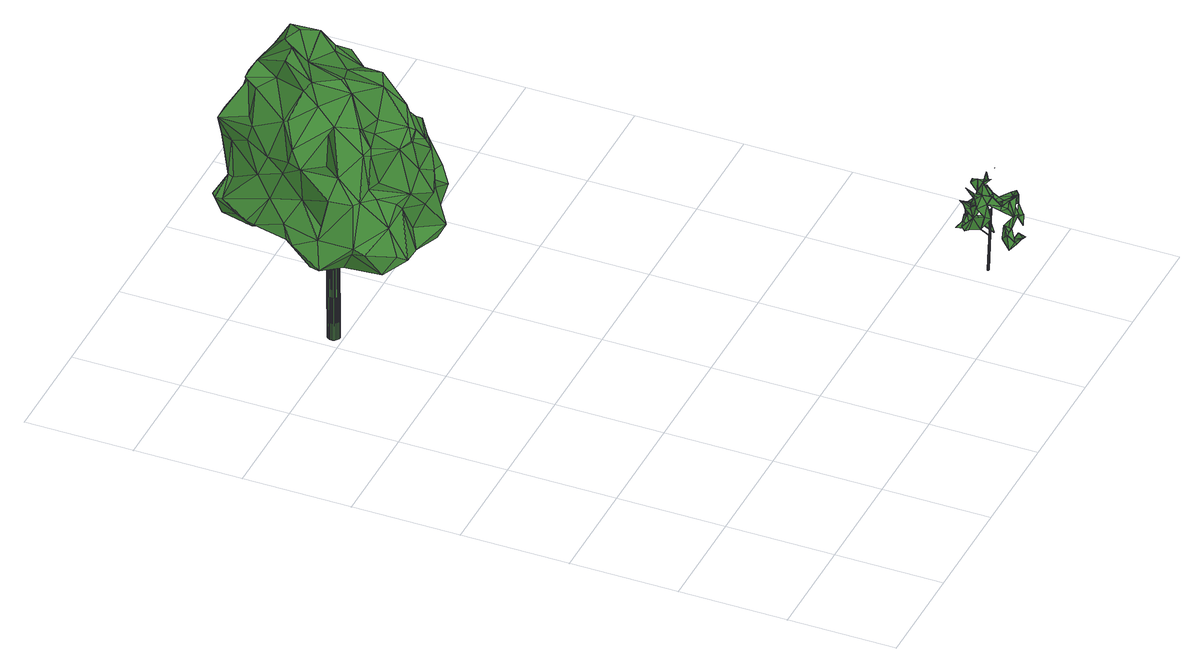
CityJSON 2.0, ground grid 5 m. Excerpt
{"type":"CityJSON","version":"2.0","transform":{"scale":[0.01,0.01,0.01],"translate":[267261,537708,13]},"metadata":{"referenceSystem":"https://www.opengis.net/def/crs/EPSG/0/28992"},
"CityObjects":{
"tree1":{"type":"SolitaryVegetationObject","attributes":{"gtid":231,"crown_width_m":9.75,"crown_median_z":22.26,"crown_r50_m":0.34,"crown_porosity":0.9,"trunk_H_m":8.81,"trunk_DBH_m":0.562,"trunk_radius_m":0.281,"trunk_base_height_m":13.45,"original_gtid":"231"},"geometry":[{"type":"Solid","lod":"3","boundaries":[[[[0,1,2]],[[3,4,5]],[[6,7,8]],[[9,10,11]],[[12,13,14]],[[15,16,14]],[[15,14,13]],[[17,18,19]],[[20,21,22]],[[8,23,24]],[[25,26,27]],[[28,27,26]],[[29,30,22]],[[31,26,25]],[[32,3,33]],[[34,35,36]],[[34,36,37]],[[20,22,17]],[[38,39,40]],[[41,42,43]],[[44,45,38]],[[44,38,40]],[[46,47,48]],[[49,2,50]],[[38,45,51]],[[52,35,53]],[[1,50,2]],[[54,55,56]],[[57,58,59]],[[30,18,22]],[[18,60,19]],[[30,60,18]],[[61,62,63]],[[61,63,64]],[[65,15,66]],[[67,68,69]],[[17,22,18]],[[70,71,72]],[[46,73,47]],[[8,7,74]],[[8,74,23]],[[75,52,76]],[[77,78,16]],[[79,80,52]],[[81,82,83]],[[64,84,85]],[[86,85,84]],[[12,87,88]],[[6,89,90]],[[79,91,80]],[[92,93,94]],[[95,7,96]],[[97,98,99]],[[100,101,95]],[[102,103,104]],[[105,44,106]],[[95,96,39]],[[53,77,107]],[[39,103,40]],[[40,103,44]],[[90,89,108]],[[109,110,111]],[[109,112,110]],[[88,67,13]],[[113,114,115]],[[113,116,114]],[[114,117,115]],[[67,69,13]],[[118,106,44]],[[49,50,119]],[[52,120,109]],[[52,53,120]],[[121,122,123]],[[124,94,85]],[[125,126,127]],[[83,128,81]],[[129,130,131]],[[90,104,6]],[[132,11,10]],[[99,27,97]],[[133,134,135]],[[83,82,136]],[[116,137,138]],[[81,85,86]],[[139,68,140]],[[139,69,68]],[[89,6,8]],[[96,7,6]],[[32,141,55]],[[88,13,12]],[[57,142,58]],[[113,115,143]],[[90,141,102]],[[144,46,145]],[[144,73,46]],[[102,104,90]],[[130,129,146]],[[146,34,130]],[[131,130,98]],[[98,130,34]],[[100,147,148]],[[122,149,123]],[[150,151,152]],[[150,153,151]],[[17,154,155]],[[21,156,157]],[[158,86,84]],[[138,159,160]],[[160,116,138]],[[161,162,163]],[[65,163,162]],[[164,112,120]],[[131,98,97]],[[95,51,100]],[[20,165,166]],[[167,166,165]],[[168,24,23]],[[168,23,169]],[[170,171,65]],[[89,24,168]],[[8,24,89]],[[172,156,173]],[[172,157,156]],[[174,175,176]],[[92,94,48]],[[177,175,174]],[[178,47,73]],[[17,133,20]],[[76,52,80]],[[132,179,100]],[[60,161,19]],[[180,91,181]],[[23,182,169]],[[11,132,183]],[[69,66,13]],[[184,60,185]],[[6,103,96]],[[104,103,6]],[[186,58,187]],[[128,188,81]],[[189,23,190]],[[80,191,76]],[[31,76,191]],[[39,96,103]],[[129,149,146]],[[49,192,140]],[[15,171,77]],[[176,126,193]],[[66,194,192]],[[195,196,181]],[[108,89,168]],[[132,100,51]],[[114,116,108]],[[108,197,114]],[[3,5,33]],[[198,103,102]],[[137,199,63]],[[29,200,30]],[[147,100,179]],[[146,201,53]],[[49,140,2]],[[202,56,141]],[[203,183,204]],[[194,66,69]],[[205,177,57]],[[178,73,206]],[[178,206,207]],[[142,57,193]],[[177,193,57]],[[174,193,177]],[[176,193,174]],[[208,209,210]],[[166,167,43]],[[211,166,43]],[[212,167,105]],[[41,167,212]],[[20,166,21]],[[41,43,167]],[[64,63,199]],[[194,140,192]],[[108,168,70]],[[22,21,213]],[[152,214,150]],[[50,1,119]],[[163,192,119]],[[142,187,58]],[[182,189,87]],[[182,87,123]],[[77,16,15]],[[38,51,39]],[[215,56,202]],[[75,35,52]],[[216,187,91]],[[133,165,20]],[[213,157,217]],[[119,192,49]],[[208,127,209]],[[176,209,127]],[[45,132,51]],[[21,166,156]],[[159,90,160]],[[32,198,141]],[[102,141,198]],[[43,218,219]],[[220,43,219]],[[108,116,160]],[[108,160,90]],[[0,134,1]],[[46,209,176]],[[175,46,176]],[[195,193,126]],[[195,126,125]],[[129,221,72]],[[3,32,55]],[[33,43,42]],[[42,118,198]],[[33,5,43]],[[222,56,63]],[[143,136,86]],[[143,86,113]],[[12,14,121]],[[77,171,107]],[[223,205,224]],[[225,36,75]],[[66,15,13]],[[200,59,186]],[[83,136,226]],[[11,183,203]],[[98,37,99]],[[78,14,16]],[[120,53,227]],[[120,227,164]],[[65,192,163]],[[48,47,92]],[[178,92,47]],[[228,116,113]],[[0,135,134]],[[82,86,136]],[[32,33,42]],[[212,42,41]],[[101,148,190]],[[54,222,62]],[[119,155,163]],[[222,54,56]],[[167,135,203]],[[203,135,11]],[[203,204,167]],[[204,105,167]],[[123,71,182]],[[169,182,71]],[[210,209,48]],[[46,48,209]],[[195,181,229]],[[195,229,193]],[[125,127,128]],[[220,219,230]],[[139,140,194]],[[139,194,69]],[[198,118,103]],[[42,106,118]],[[27,226,97]],[[27,83,226]],[[115,117,221]],[[97,143,221]],[[115,221,143]],[[157,213,21]],[[119,1,134]],[[228,137,116]],[[108,70,197]],[[129,131,221]],[[137,63,138]],[[63,215,138]],[[131,97,221]],[[231,72,221]],[[231,221,117]],[[231,117,72]],[[117,70,72]],[[142,193,229]],[[66,192,65]],[[173,156,220]],[[169,70,168]],[[162,152,151]],[[189,190,232]],[[169,71,70]],[[141,56,55]],[[114,70,117]],[[39,51,95]],[[42,198,32]],[[44,103,118]],[[206,230,219]],[[128,28,125]],[[128,83,28]],[[83,27,28]],[[82,81,86]],[[110,152,111]],[[184,111,152]],[[186,59,58]],[[205,57,59]],[[200,29,59]],[[77,233,78]],[[143,97,226]],[[143,226,136]],[[98,34,37]],[[170,150,164]],[[109,120,112]],[[107,234,227]],[[162,151,65]],[[153,65,151]],[[197,235,114]],[[70,114,235]],[[70,235,197]],[[164,227,234]],[[164,234,170]],[[107,171,234]],[[170,234,171]],[[233,53,201]],[[236,92,178]],[[29,237,59]],[[74,101,190]],[[205,238,224]],[[239,238,59]],[[179,10,9]],[[225,37,36]],[[123,87,12]],[[225,76,25]],[[225,25,27]],[[76,31,25]],[[167,165,135]],[[133,135,165]],[[138,215,159]],[[92,236,61]],[[92,61,93]],[[63,56,215]],[[196,191,180]],[[181,196,180]],[[178,4,236]],[[178,207,4]],[[232,190,148]],[[23,189,182]],[[95,74,7]],[[95,101,74]],[[210,188,208]],[[210,124,188]],[[61,64,93]],[[61,236,62]],[[62,222,63]],[[181,240,229]],[[191,80,180]],[[121,123,12]],[[78,122,14]],[[121,14,122]],[[146,149,201]],[[233,201,122]],[[216,184,185]],[[216,185,187]],[[211,220,166]],[[163,154,161]],[[67,148,147]],[[88,148,67]],[[232,148,88]],[[163,155,154]],[[19,154,17]],[[161,154,19]],[[224,172,173]],[[110,112,152]],[[22,213,29]],[[196,31,191]],[[107,227,53]],[[34,146,35]],[[205,145,177]],[[75,36,35]],[[159,202,90]],[[141,90,202]],[[159,215,202]],[[179,132,10]],[[156,166,220]],[[211,43,220]],[[173,220,230]],[[144,230,206]],[[241,224,173]],[[241,173,230]],[[59,237,239]],[[172,239,237]],[[144,206,73]],[[230,223,241]],[[241,223,224]],[[180,80,91]],[[230,144,223]],[[186,242,200]],[[30,200,242]],[[144,145,223]],[[46,175,145]],[[177,145,175]],[[223,145,205]],[[11,243,9]],[[0,243,135]],[[187,244,186]],[[185,244,187]],[[217,172,237]],[[213,237,29]],[[217,237,213]],[[244,60,242]],[[244,242,186]],[[30,242,60]],[[152,162,60]],[[60,184,152]],[[60,162,161]],[[43,5,218]],[[133,17,134]],[[122,201,149]],[[53,35,146]],[[217,157,172]],[[229,91,187]],[[142,229,187]],[[240,91,229]],[[181,91,240]],[[149,129,72]],[[42,212,106]],[[149,71,123]],[[149,72,71]],[[105,106,212]],[[37,225,99]],[[27,99,225]],[[135,243,11]],[[76,225,75]],[[2,243,0]],[[2,140,243]],[[9,243,68]],[[140,68,243]],[[100,148,101]],[[208,188,127]],[[65,245,15]],[[185,60,244]],[[224,239,172]],[[127,126,176]],[[44,183,45]],[[105,204,183]],[[105,183,44]],[[132,45,183]],[[210,94,124]],[[189,88,87]],[[26,31,246]],[[170,247,150]],[[65,247,170]],[[153,150,247]],[[153,247,65]],[[3,248,4]],[[55,248,3]],[[54,248,55]],[[67,147,68]],[[233,77,53]],[[26,246,28]],[[52,111,79]],[[109,111,52]],[[228,199,137]],[[64,199,228]],[[64,158,84]],[[205,59,238]],[[239,224,238]],[[206,219,207]],[[207,219,4]],[[5,4,219]],[[5,219,218]],[[155,119,134]],[[155,134,17]],[[164,150,214]],[[74,190,23]],[[164,214,112]],[[152,112,214]],[[68,147,179]],[[68,179,9]],[[158,113,86]],[[228,158,64]],[[113,158,228]],[[48,94,210]],[[189,232,88]],[[128,127,188]],[[54,62,248]],[[233,122,78]],[[171,15,245]],[[171,245,65]],[[62,236,248]],[[4,248,236]],[[124,85,188]],[[188,85,81]],[[64,94,93]],[[85,94,64]],[[216,249,184]],[[111,184,249]],[[111,249,79]],[[91,79,249]],[[91,249,216]],[[125,28,246]],[[196,195,246]],[[31,196,246]],[[125,246,195]],[[250,251,252]],[[250,252,253]],[[253,252,254]],[[253,254,255]],[[252,251,256]],[[252,256,254]],[[254,256,257]],[[254,257,255]],[[256,251,258]],[[256,258,257]],[[257,258,259]],[[257,259,255]],[[258,251,260]],[[258,260,259]],[[259,260,261]],[[259,261,255]],[[260,251,262]],[[260,262,261]],[[261,262,263]],[[261,263,255]],[[262,251,264]],[[262,264,263]],[[263,264,265]],[[263,265,255]],[[264,251,266]],[[264,266,265]],[[265,266,267]],[[265,267,255]],[[266,251,268]],[[266,268,267]],[[267,268,269]],[[267,269,255]],[[268,251,270]],[[268,270,269]],[[269,270,271]],[[269,271,255]],[[270,251,272]],[[270,272,271]],[[271,272,273]],[[271,273,255]],[[272,251,274]],[[272,274,273]],[[273,274,275]],[[273,275,255]],[[274,251,276]],[[274,276,275]],[[275,276,277]],[[275,277,255]],[[276,251,278]],[[276,278,277]],[[277,278,279]],[[277,279,255]],[[278,251,280]],[[278,280,279]],[[279,280,281]],[[279,281,255]],[[280,251,282]],[[280,282,281]],[[281,282,283]],[[281,283,255]],[[282,251,284]],[[282,284,283]],[[283,284,285]],[[283,285,255]],[[284,251,286]],[[284,286,285]],[[285,286,287]],[[285,287,255]],[[286,251,288]],[[286,288,287]],[[287,288,289]],[[287,289,255]],[[288,251,290]],[[288,290,289]],[[289,290,291]],[[289,291,255]],[[290,251,292]],[[290,292,291]],[[291,292,293]],[[291,293,255]],[[292,251,294]],[[292,294,293]],[[293,294,295]],[[293,295,255]],[[294,251,296]],[[294,296,295]],[[295,296,297]],[[295,297,255]],[[296,251,298]],[[296,298,297]],[[297,298,299]],[[297,299,255]],[[298,251,250]],[[298,250,299]],[[299,250,253]],[[299,253,255]]]]}]},
"tree2":{"type":"SolitaryVegetationObject","attributes":{"gtid":572,"crown_width_m":2.71,"crown_median_z":16.71,"crown_r50_m":0.188,"crown_porosity":0.944,"trunk_H_m":3.07,"trunk_DBH_m":0.0656,"trunk_radius_m":0.0328,"trunk_base_height_m":13.64,"original_gtid":"574"},"geometry":[{"type":"MultiSurface","lod":"3","boundaries":[[[300,301,302]],[[303,304,305]],[[306,307,308]],[[309,310,311]],[[312,313,314]],[[310,315,316]],[[317,318,319]],[[317,319,320]],[[321,322,323]],[[315,324,316]],[[323,325,326]],[[316,327,310]],[[315,328,329]],[[330,331,332]],[[308,333,334]],[[335,336,337]],[[302,338,300]],[[300,339,301]],[[340,341,342]],[[343,344,345]],[[346,347,348]],[[347,310,348]],[[349,345,344]],[[350,343,351]],[[352,353,354]],[[355,356,357]],[[328,336,346]],[[358,359,360]],[[326,321,361]],[[323,361,321]],[[337,362,335]],[[363,364,365]],[[366,367,368]],[[369,370,371]],[[327,316,324]],[[364,363,308]],[[372,373,374]],[[375,376,377]],[[331,330,378]],[[331,307,379]],[[322,321,326]],[[380,347,346]],[[326,361,323]],[[381,382,337]],[[383,384,385]],[[386,384,383]],[[385,384,386]],[[387,388,389]],[[325,323,390]],[[391,392,393]],[[389,394,387]],[[377,313,395]],[[385,391,383]],[[396,397,398]],[[399,400,401]],[[399,401,307]],[[337,336,381]],[[402,403,304]],[[404,403,402]],[[346,405,380]],[[406,392,391]],[[406,391,407]],[[341,408,409]],[[410,408,341]],[[411,412,413]],[[411,413,414]],[[415,416,417]],[[388,300,389]],[[418,309,405]],[[419,381,420]],[[420,381,336]],[[381,359,382]],[[421,382,359]],[[382,422,423]],[[424,309,418]],[[311,310,347]],[[302,301,425]],[[311,347,380]],[[426,312,314]],[[427,406,428]],[[429,430,431]],[[432,318,433]],[[356,318,432]],[[434,435,436]],[[373,437,438]],[[439,440,422]],[[311,380,405]],[[403,441,428]],[[340,442,415]],[[378,307,331]],[[443,444,445]],[[356,446,318]],[[447,448,449]],[[447,436,448]],[[311,405,309]],[[367,450,451]],[[422,390,439]],[[354,447,452]],[[308,452,447]],[[425,394,338]],[[425,338,332]],[[453,454,404]],[[455,456,349]],[[440,439,441]],[[391,386,407]],[[385,386,391]],[[390,457,325]],[[398,458,396]],[[458,398,397]],[[459,460,461]],[[461,460,422]],[[462,463,464]],[[383,407,386]],[[465,466,467]],[[468,469,470]],[[464,463,404]],[[451,356,355]],[[444,305,434]],[[446,452,319]],[[375,377,395]],[[471,429,431]],[[356,472,446]],[[376,426,314]],[[335,362,419]],[[473,393,392]],[[474,375,395]],[[429,475,430]],[[378,365,364]],[[476,430,477]],[[475,477,430]],[[307,378,364]],[[420,418,405]],[[416,340,478]],[[363,479,320]],[[330,363,365]],[[474,363,330]],[[343,350,344]],[[355,480,481]],[[389,338,394]],[[474,395,363]],[[479,363,395]],[[390,421,457]],[[349,482,455]],[[436,447,483]],[[484,446,435]],[[322,326,427]],[[485,399,306]],[[340,415,417]],[[432,433,459]],[[342,409,486]],[[342,486,377]],[[487,488,489]],[[387,339,300]],[[490,322,439]],[[358,452,446]],[[388,387,300]],[[352,452,360]],[[335,346,336]],[[425,339,394]],[[491,356,492]],[[492,493,491]],[[467,466,494]],[[371,495,368]],[[368,495,480]],[[441,439,322]],[[422,440,496]],[[481,369,371]],[[497,498,499]],[[497,500,498]],[[431,501,471]],[[334,502,500]],[[449,308,447]],[[434,450,444]],[[503,421,359]],[[504,429,505]],[[394,339,387]],[[500,502,498]],[[308,449,306]],[[325,457,326]],[[492,484,435]],[[453,404,463]],[[506,359,358]],[[503,359,506]],[[334,507,308]],[[476,477,502]],[[306,449,434]],[[475,429,504]],[[499,508,497]],[[308,363,319]],[[350,414,509]],[[322,427,428]],[[479,510,511]],[[479,511,320]],[[496,512,432]],[[508,488,487]],[[454,445,450]],[[376,353,426]],[[447,513,469]],[[514,426,515]],[[514,515,360]],[[450,445,444]],[[344,350,509]],[[419,420,335]],[[506,432,512]],[[443,516,303]],[[516,443,517]],[[489,518,412]],[[489,412,411]],[[461,422,496]],[[519,368,480]],[[479,515,510]],[[481,451,355]],[[464,520,462]],[[327,324,348]],[[435,448,436]],[[323,457,503]],[[508,498,475]],[[308,307,333]],[[416,478,417]],[[381,360,359]],[[516,517,402]],[[411,414,351]],[[447,469,468]],[[481,480,369]],[[369,495,370]],[[303,516,402]],[[319,318,446]],[[351,414,350]],[[458,397,396]],[[378,330,365]],[[506,512,490]],[[465,521,466]],[[521,494,466]],[[320,511,317]],[[433,522,523]],[[310,424,315]],[[309,424,310]],[[433,523,459]],[[460,459,523]],[[300,338,389]],[[312,426,514]],[[509,414,482]],[[351,438,411]],[[461,496,432]],[[481,368,451]],[[467,366,357]],[[494,366,467]],[[441,496,440]],[[524,453,520]],[[487,525,526]],[[393,427,391]],[[427,393,406]],[[320,319,363]],[[352,354,452]],[[369,480,495]],[[326,457,322]],[[322,457,323]],[[418,420,408]],[[519,480,355]],[[459,461,432]],[[501,444,443]],[[501,505,444]],[[508,475,504]],[[463,462,520]],[[306,399,307]],[[379,527,334]],[[425,301,339]],[[370,495,371]],[[395,353,479]],[[489,525,487]],[[342,377,376]],[[411,525,489]],[[408,410,424]],[[327,348,310]],[[465,528,521]],[[505,429,303]],[[303,429,471]],[[415,341,416]],[[341,340,416]],[[328,315,424]],[[328,424,410]],[[485,529,505]],[[501,485,505]],[[501,431,485]],[[307,401,379]],[[502,477,498]],[[438,351,374]],[[438,374,373]],[[328,346,348]],[[443,303,501]],[[303,473,392]],[[393,473,303]],[[393,303,402]],[[402,304,393]],[[304,303,406]],[[406,393,304]],[[392,406,303]],[[471,501,303]],[[505,529,530]],[[377,314,313]],[[486,314,377]],[[346,420,405]],[[335,420,346]],[[499,487,526]],[[507,332,331]],[[313,312,515]],[[319,452,308]],[[507,331,531]],[[322,407,427]],[[371,368,481]],[[484,358,446]],[[379,334,531]],[[379,531,331]],[[422,460,423]],[[460,523,362]],[[435,434,492]],[[306,529,485]],[[530,529,306]],[[419,362,523]],[[351,343,374]],[[467,357,465]],[[315,329,324]],[[312,514,532]],[[456,533,349]],[[465,357,528]],[[356,528,357]],[[348,329,328]],[[366,368,519]],[[355,357,366]],[[355,366,519]],[[332,468,330]],[[352,360,479]],[[417,478,340]],[[404,524,464]],[[534,340,342]],[[504,436,508]],[[451,472,356]],[[446,472,449]],[[434,449,472]],[[334,497,483]],[[334,500,497]],[[486,409,408]],[[420,486,408]],[[383,427,407]],[[383,391,427]],[[434,472,450]],[[451,450,472]],[[360,515,479]],[[485,400,399]],[[530,306,434]],[[436,504,530]],[[436,530,434]],[[504,505,530]],[[415,410,341]],[[332,507,535]],[[528,356,491]],[[521,528,491]],[[366,521,491]],[[534,336,442]],[[534,442,340]],[[328,442,336]],[[345,533,343]],[[349,533,345]],[[455,413,437]],[[521,536,494]],[[437,413,526]],[[463,520,453]],[[527,401,400]],[[527,379,401]],[[483,508,436]],[[476,502,527]],[[334,527,502]],[[537,538,539]],[[400,476,527]],[[400,485,476]],[[483,497,508]],[[438,437,526]],[[332,338,302]],[[517,524,404]],[[439,503,506]],[[457,421,503]],[[490,428,322]],[[403,428,304]],[[491,367,366]],[[322,428,407]],[[305,505,303]],[[505,305,444]],[[492,434,305]],[[492,305,304]],[[354,375,513]],[[507,334,535]],[[334,483,535]],[[483,447,535]],[[468,535,447]],[[449,448,446]],[[332,302,468]],[[446,448,435]],[[407,428,406]],[[341,409,342]],[[438,525,411]],[[317,433,318]],[[317,511,433]],[[432,492,356]],[[484,492,506]],[[506,492,432]],[[506,358,484]],[[492,304,490]],[[415,442,410]],[[328,410,442]],[[453,524,445]],[[426,313,515]],[[532,510,515]],[[532,515,312]],[[420,336,534]],[[486,420,534]],[[390,323,503]],[[390,503,439]],[[403,493,492]],[[403,404,493]],[[354,513,447]],[[344,482,349]],[[509,482,344]],[[355,519,540]],[[511,522,433]],[[360,452,358]],[[532,522,510]],[[510,522,511]],[[404,454,367]],[[425,332,535]],[[532,523,522]],[[517,404,402]],[[490,512,492]],[[424,418,408]],[[352,479,353]],[[304,428,490]],[[419,514,381]],[[526,525,438]],[[496,441,512]],[[490,439,506]],[[403,512,441]],[[403,492,512]],[[491,493,404]],[[518,488,499]],[[508,499,488]],[[489,488,518]],[[534,342,376]],[[313,353,395]],[[376,375,353]],[[313,426,353]],[[322,428,441]],[[362,337,423]],[[382,423,337]],[[362,423,460]],[[477,475,498]],[[499,498,487]],[[487,498,508]],[[373,456,437]],[[455,437,456]],[[330,468,470]],[[523,532,514]],[[523,514,419]],[[360,381,514]],[[376,314,534]],[[534,314,486]],[[354,353,375]],[[404,367,491]],[[474,513,375]],[[454,453,445]],[[421,390,382]],[[382,390,422]],[[451,368,367]],[[517,443,445]],[[517,445,524]],[[499,526,413]],[[499,413,518]],[[412,518,413]],[[482,414,413]],[[455,482,413]],[[366,536,521]],[[366,494,536]],[[431,430,485]],[[485,430,476]],[[308,507,364]],[[302,425,535]],[[302,535,468]],[[307,364,531]],[[364,507,531]],[[333,531,334]],[[307,531,333]],[[533,456,372]],[[464,524,520]],[[330,513,474]],[[330,469,513]],[[470,469,330]],[[372,456,373]],[[348,324,329]],[[533,374,343]],[[372,374,533]],[[367,454,450]],[[541,542,543]],[[541,543,544]],[[544,543,545]],[[544,545,546]],[[543,542,547]],[[543,547,545]],[[545,547,548]],[[545,548,546]],[[547,542,549]],[[547,549,548]],[[548,549,550]],[[548,550,546]],[[549,542,551]],[[549,551,550]],[[550,551,552]],[[550,552,546]],[[551,542,553]],[[551,553,552]],[[553,542,554]],[[553,554,552]],[[552,554,555]],[[552,555,546]],[[554,542,556]],[[554,556,555]],[[555,556,557]],[[555,557,546]],[[556,542,558]],[[556,558,557]],[[557,558,559]],[[557,559,546]],[[558,542,560]],[[558,560,559]],[[559,560,561]],[[559,561,546]],[[560,542,562]],[[560,562,561]],[[561,562,563]],[[561,563,546]],[[562,542,564]],[[562,564,563]],[[563,564,565]],[[563,565,546]],[[564,542,566]],[[564,566,565]],[[565,566,567]],[[565,567,546]],[[566,542,568]],[[566,568,567]],[[567,568,569]],[[567,569,546]],[[568,542,570]],[[568,570,569]],[[569,570,571]],[[569,571,546]],[[570,542,572]],[[570,572,571]],[[572,542,573]],[[572,573,571]],[[571,573,574]],[[571,574,546]],[[573,542,575]],[[573,575,574]],[[574,575,576]],[[574,576,546]],[[575,542,577]],[[575,577,576]],[[576,577,578]],[[576,578,546]],[[577,542,579]],[[577,579,578]],[[578,579,580]],[[578,580,546]],[[579,542,581]],[[579,581,580]],[[581,542,582]],[[581,582,580]],[[580,582,583]],[[580,583,546]],[[582,542,584]],[[582,584,583]],[[583,584,585]],[[583,585,546]],[[584,542,586]],[[584,586,585]],[[585,586,587]],[[585,587,546]],[[586,542,541]],[[586,541,587]],[[587,541,544]],[[587,544,546]]]}]}
},
"vertices":[
[810,2965,1098],[825,2996,1053],[793,2980,1089],[702,2314,1220],[770,2209,1046],[720,2352,1167],[390,2567,1498],[438,2709,1535],[375,2596,1455],[612,2939,1188],[589,2782,1264],[710,2787,1226],[362,2921,1109],[435,2998,1071],[314,2916,965],[368,2939,919],[249,2960,897],[951,2847,848],[945,2832,651],[903,2832,669],[1038,2718,995],[1034,2687,986],[991,2788,834],[301,2657,1328],[302,2638,1335],[355,2355,741],[342,2322,695],[235,2352,696],[340,2291,689],[992,2657,652],[955,2801,631],[453,2425,658],[703,2377,1393],[688,2439,1243],[173,2581,832],[284,2690,810],[274,2516,791],[209,2467,752],[738,2814,1494],[599,2782,1520],[714,2763,1496],[894,2544,1236],[825,2517,1296],[881,2481,1160],[762,2687,1480],[739,2816,1491],[873,2150,758],[817,2238,812],[700,2134,864],[768,3011,1016],[816,3004,1047],[627,2841,1458],[430,2688,679],[292,2798,743],[607,2184,1214],[687,2260,1270],[601,2214,1225],[942,2352,556],[928,2500,514],[946,2529,562],[777,2801,573],[607,2167,1013],[586,2188,1165],[535,2226,1147],[425,2127,1020],[560,2907,805],[521,2953,977],[438,2987,1213],[595,2951,1179],[530,2986,1091],[209,2541,1169],[243,2636,1100],[261,2555,974],[927,2200,809],[462,2758,1419],[351,2644,801],[389,2529,715],[310,2943,762],[227,2941,894],[552,2615,557],[530,2569,562],[326,2099,746],[279,2128,785],[238,2177,708],[375,2170,985],[401,2157,950],[303,2175,908],[311,2826,1173],[361,2984,1209],[381,2533,1388],[466,2416,1432],[613,2576,611],[700,2139,953],[519,2062,983],[507,2096,920],[487,2857,1465],[487,2698,1573],[69,2392,780],[107,2451,757],[192,2430,716],[503,2901,1390],[419,2885,1413],[500,2466,1473],[564,2659,1459],[483,2473,1477],[870,2717,1311],[795,2634,1398],[363,2904,725],[356,2448,1322],[433,2690,682],[595,2800,668],[603,2666,585],[515,2871,613],[229,2277,1062],[233,2378,1158],[197,2292,1062],[324,2301,1236],[172,2396,1073],[760,2618,1395],[783,2947,958],[392,2843,721],[305,2890,965],[229,2908,899],[253,2754,1054],[491,2148,791],[514,2237,614],[671,2274,693],[570,2177,660],[382,2147,693],[185,2605,883],[137,2573,844],[105,2535,846],[633,2808,1386],[913,2774,1049],[829,2864,998],[854,2776,1075],[153,2220,852],[364,2284,1212],[387,2294,1235],[656,2905,1067],[744,2988,1044],[646,2347,1366],[830,2428,561],[133,2264,886],[921,2231,790],[907,2271,663],[212,2754,815],[507,2939,1271],[455,2887,1374],[263,2704,936],[519,2922,598],[635,2840,638],[620,2839,617],[562,2862,662],[813,2806,770],[798,2865,917],[954,2581,965],[1067,2559,854],[320,2239,1030],[429,2353,1285],[416,2357,1298],[776,2865,666],[701,2839,655],[695,2857,865],[485,2907,591],[946,2721,1065],[963,2634,1031],[902,2657,1212],[211,2578,1262],[217,2600,1187],[394,2902,718],[352,2937,755],[1030,2528,794],[867,2505,931],[825,2223,610],[820,2210,615],[784,2209,617],[889,2269,619],[855,2239,1004],[529,2921,1267],[537,2541,580],[546,2512,604],[266,2714,1148],[738,2726,1311],[681,2690,603],[755,2684,615],[923,2605,591],[817,2544,579],[421,2101,735],[307,2803,1254],[417,2834,1371],[494,2472,638],[638,2918,922],[746,2323,602],[585,2906,964],[570,2392,676],[521,2474,627],[401,2495,1249],[660,2521,1395],[430,2276,1028],[965,2656,624],[230,2798,813],[573,2343,1245],[821,2753,1263],[831,2750,1278],[934,2339,628],[882,2298,980],[907,2283,1042],[551,2061,724],[686,2123,726],[574,2029,785],[868,2504,1015],[898,2605,1313],[981,2634,843],[520,2919,596],[531,2341,1199],[683,2659,611],[1038,2561,816],[777,2400,1067],[902,2313,1048],[870,2502,1012],[128,2426,889],[576,2191,1171],[872,2300,754],[955,2447,784],[298,2506,774],[153,2280,842],[391,2872,717],[312,2272,1077],[730,2449,657],[878,2329,967],[198,2420,882],[401,2859,1227],[263,2855,810],[392,2900,716],[358,2486,1104],[746,2173,1028],[988,2616,674],[888,2436,702],[920,2566,672],[619,2538,648],[827,2391,920],[901,2692,623],[737,2919,1113],[832,2713,630],[360,2865,806],[523,2352,674],[526,2876,672],[636,2272,1123],[605,2663,584],[603,2545,45],[575,2545,45],[602,2552,45],[605,2552,926],[604,2559,926],[577,2551,926],[599,2559,45],[601,2566,926],[595,2565,45],[596,2571,926],[589,2569,45],[591,2576,926],[582,2572,45],[584,2579,926],[575,2573,45],[577,2579,926],[568,2572,45],[569,2578,926],[561,2569,45],[562,2576,926],[555,2565,45],[557,2571,926],[551,2559,45],[552,2565,926],[548,2552,45],[549,2558,926],[547,2545,45],[549,2551,926],[548,2538,45],[550,2544,926],[551,2531,45],[553,2537,927],[555,2525,45],[557,2531,927],[561,2521,45],[563,2527,927],[568,2518,45],[570,2524,927],[575,2517,45],[577,2523,927],[582,2518,45],[584,2524,927],[589,2521,45],[591,2527,927],[595,2525,45],[597,2532,926],[599,2531,45],[601,2538,926],[602,2538,45],[604,2544,926],
[2186,107,293],[2160,99,319],[2161,99,319],[2011,171,457],[2023,199,422],[2012,171,457],[2085,129,441],[2156,91,434],[2148,142,386],[2163,312,258],[2121,333,245],[2160,340,255],[2190,256,328],[2191,255,328],[2187,226,314],[2093,313,233],[2084,346,235],[2136,228,365],[2107,217,379],[2145,200,373],[2180,220,389],[1973,259,319],[2012,237,366],[1994,281,321],[2083,346,236],[2033,265,308],[1998,250,310],[2084,347,236],[2120,304,251],[2093,313,234],[2207,146,396],[2196,116,422],[2179,99,370],[2123,99,403],[2123,97,403],[2119,317,326],[2138,275,285],[2118,317,325],[2206,90,296],[2186,105,293],[2102,226,272],[2143,218,279],[2146,217,294],[2104,49,249],[2116,41,255],[2115,40,255],[2150,333,264],[2160,341,256],[2121,333,246],[2079,37,275],[2110,72,269],[2084,81,251],[2145,200,371],[2198,195,342],[2151,172,353],[2137,209,491],[2080,248,456],[2112,260,496],[2107,217,378],[2112,277,367],[2136,228,363],[1974,259,318],[2121,333,347],[2177,191,378],[2187,131,395],[2206,146,396],[2112,260,497],[2080,247,456],[2101,230,496],[2089,201,527],[2098,213,556],[2098,214,555],[2045,59,268],[2021,75,239],[2084,80,252],[2199,195,341],[2187,225,315],[2187,225,313],[2196,118,422],[2156,89,434],[2160,340,256],[2125,286,340],[2099,306,368],[1996,161,311],[1996,160,312],[1995,161,312],[1997,161,312],[2203,90,241],[2242,116,258],[2243,116,259],[2055,285,339],[1987,190,337],[2001,148,396],[1999,178,397],[2206,88,296],[2199,195,342],[2202,219,504],[2203,220,504],[2202,220,504],[2114,85,453],[2109,81,462],[2114,84,453],[1982,208,444],[2020,227,431],[2025,234,456],[2163,312,259],[2001,178,397],[1989,190,337],[2134,247,264],[2143,218,280],[2133,246,264],[2046,117,271],[2034,88,304],[2045,60,269],[2084,81,253],[2102,226,270],[2080,170,265],[2080,170,264],[2139,275,284],[2126,287,340],[2140,275,285],[2055,284,338],[2074,305,376],[2099,334,370],[2120,304,249],[2161,98,319],[2189,255,328],[1988,191,337],[2012,237,367],[2017,112,438],[2030,84,447],[2029,84,447],[2070,275,388],[2112,277,369],[2086,170,412],[2086,171,411],[2098,157,402],[2020,75,240],[2044,117,271],[2035,284,389],[2043,301,416],[2031,255,400],[2133,247,265],[2032,157,488],[2033,158,488],[2036,205,481],[2107,216,379],[2148,142,384],[2098,159,402],[2099,158,402],[2037,205,480],[2101,230,495],[2144,200,372],[2009,233,500],[2036,206,480],[2040,47,268],[2040,47,267],[2033,265,310],[2202,221,504],[2099,306,370],[2099,335,371],[2074,305,377],[2029,277,500],[2029,275,500],[2028,276,500],[2149,298,461],[2149,298,460],[2150,298,461],[2179,101,370],[2187,131,394],[2188,131,395],[2016,112,438],[2086,172,412],[1999,148,396],[2204,166,351],[2049,65,396],[2081,99,448],[2049,64,396],[2080,171,265],[2181,220,389],[2090,201,527],[2089,201,526],[2079,39,275],[2123,98,402],[2106,217,379],[2081,100,449],[2146,219,294],[2052,112,337],[2054,112,337],[2053,113,337],[2032,254,400],[2079,248,456],[2050,216,438],[2050,216,439],[2149,299,461],[2099,213,554],[2045,301,416],[2109,72,369],[2067,72,387],[2057,80,325],[2109,70,369],[2030,114,451],[2067,71,388],[2055,283,339],[2052,101,429],[2030,114,450],[2070,274,386],[2179,100,371],[2067,73,388],[2110,71,270],[2189,250,414],[2187,250,414],[2033,255,400],[2203,166,351],[2171,277,370],[2172,277,371],[2011,171,458],[2035,205,480],[2057,81,325],[2137,209,493],[2029,276,500],[2110,290,472],[2171,277,371],[2116,305,362],[2008,233,500],[2033,89,304],[2032,88,304],[2114,84,452],[2110,289,472],[2084,129,442],[2083,129,441],[2156,90,433],[2171,278,371],[2079,38,274],[2146,218,294],[2178,100,370],[2110,289,473],[2155,158,246],[2155,159,247],[2155,158,247],[2138,209,492],[2078,195,64],[2075,195,64],[2078,196,64],[2095,190,371],[2095,191,371],[2092,190,371],[2078,197,64],[2095,192,371],[2077,197,64],[2094,192,371],[2077,198,64],[2093,193,371],[2076,198,64],[2075,198,64],[2092,193,371],[2074,198,64],[2091,193,371],[2073,198,64],[2090,193,371],[2073,197,64],[2090,192,371],[2072,197,64],[2089,192,371],[2072,196,64],[2089,191,371],[2072,195,64],[2089,190,371],[2072,194,64],[2089,189,371],[2072,193,64],[2089,188,371],[2073,193,64],[2073,192,64],[2090,187,371],[2074,192,64],[2091,187,371],[2075,192,64],[2092,187,371],[2076,192,64],[2093,187,371],[2077,192,64],[2077,193,64],[2094,188,371],[2078,193,64],[2095,188,371],[2078,194,64],[2095,189,371]
]}
